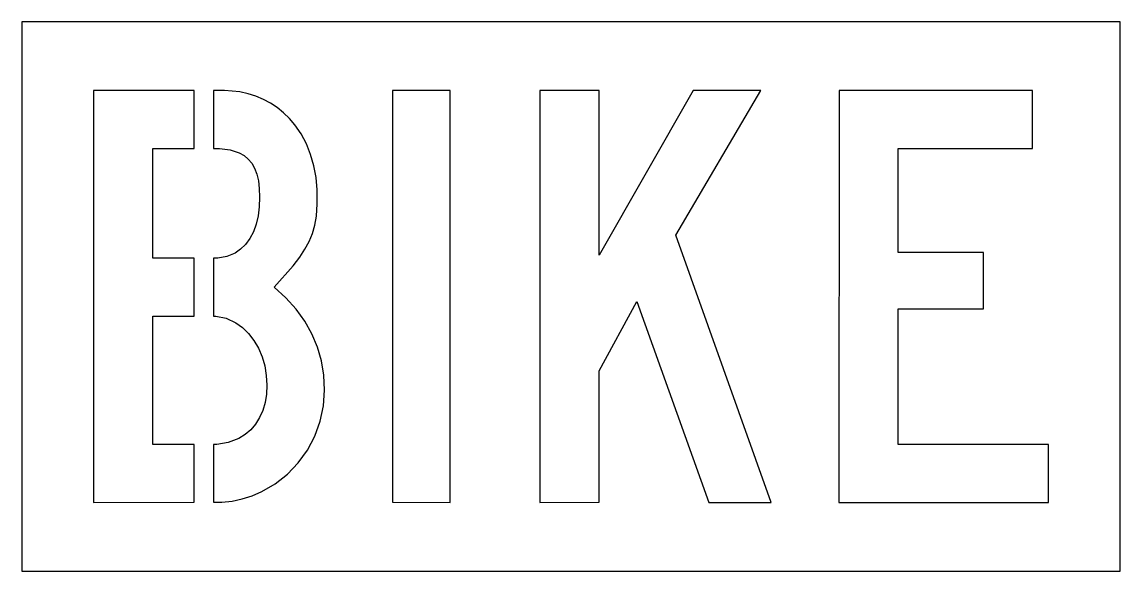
# Model space of a CAD drawing. Header units: inches. Extents: x 0 to 32, y 0 to 16.
import ezdxf

# ---------------------------------------------------------------- set-up
doc = ezdxf.new("R2010")
doc.units = ezdxf.units.IN
doc.layers.add('CUT', color=1, linetype='CONTINUOUS')
doc.layers.add('SHEET', color=8, linetype='CONTINUOUS')

msp = doc.modelspace()

# ---------------------------------------------------------------- linework, layer by layer
at = {"layer": 'CUT'}
for points in [[(2.085, 2), (5.018, 2.005), (5.018, 3.687), (3.81, 3.684), (3.81, 7.431), (5.018, 7.429), (5.018, 9.118), (3.81, 9.117), (3.812, 12.315), (5.018, 12.313), (5.018, 14), (2.085, 14)], [(5.58, 2.006), (5.822, 2.006), (6.123, 2.04), (6.42, 2.103), (6.71, 2.195), (6.987, 2.314), (7.38, 2.541), (7.736, 2.821), (8.053, 3.151), (8.323, 3.525), (8.537, 3.932), (8.693, 4.363), (8.788, 4.815), (8.821, 5.275), (8.798, 5.707), (8.728, 6.127), (8.613, 6.528), (8.45, 6.916), (8.241, 7.285), (7.987, 7.635), (7.69, 7.964), (7.349, 8.272), (7.905, 8.894), (8.096, 9.144), (8.248, 9.376), (8.369, 9.605), (8.464, 9.838), (8.533, 10.081), (8.579, 10.345), (8.607, 10.703), (8.604, 11.104), (8.57, 11.466), (8.506, 11.81), (8.412, 12.138), (8.288, 12.448), (8.134, 12.737), (7.954, 13.001), (7.797, 13.186), (7.625, 13.354), (7.44, 13.504), (7.245, 13.634), (7.037, 13.745), (6.819, 13.837), (6.589, 13.909), (6.354, 13.96), (5.903, 14), (5.58, 14), (5.58, 12.312), (5.758, 12.312), (6.068, 12.273), (6.327, 12.19), (6.473, 12.107), (6.595, 12.005), (6.697, 11.882), (6.779, 11.736), (6.843, 11.567), (6.889, 11.37), (6.916, 11.148), (6.926, 10.895), (6.915, 10.613), (6.881, 10.351), (6.824, 10.107), (6.744, 9.887), (6.641, 9.689), (6.517, 9.519), (6.373, 9.377), (6.213, 9.266), (5.973, 9.164), (5.704, 9.119), (5.58, 9.119), (5.58, 7.427), (5.646, 7.427), (5.95, 7.365), (6.236, 7.232), (6.428, 7.094), (6.605, 6.922), (6.761, 6.719), (6.893, 6.49), (6.998, 6.242), (7.074, 5.977), (7.12, 5.701), (7.136, 5.415), (7.123, 5.157), (7.084, 4.911), (7.017, 4.681), (6.925, 4.472), (6.808, 4.284), (6.665, 4.117), (6.5, 3.975), (6.317, 3.862), (6.013, 3.744), (5.676, 3.688), (5.58, 3.688)], [(10.8, 2.003), (12.483, 2), (12.483, 13.999), (10.802, 14)], [(15.095, 2), (16.821, 2.003), (16.821, 5.832), (17.914, 7.851), (20.021, 2.001), (21.831, 2), (19.053, 9.791), (21.536, 13.999), (19.556, 13.999), (16.821, 9.202), (16.82, 14), (15.096, 14)], [(23.81, 2), (29.915, 2), (29.915, 3.683), (25.536, 3.685), (25.536, 7.643), (28.019, 7.643), (28.02, 9.282), (25.536, 9.285), (25.536, 12.315), (29.451, 12.316), (29.451, 13.999), (23.812, 14)]]:
    msp.add_lwpolyline(points, close=True, dxfattribs=at)
at = {"layer": 'SHEET'}
msp.add_lwpolyline([(0, 0), (32, 0), (32, 16), (0, 16)], close=True, dxfattribs=at)

doc.saveas('drawing.dxf')
